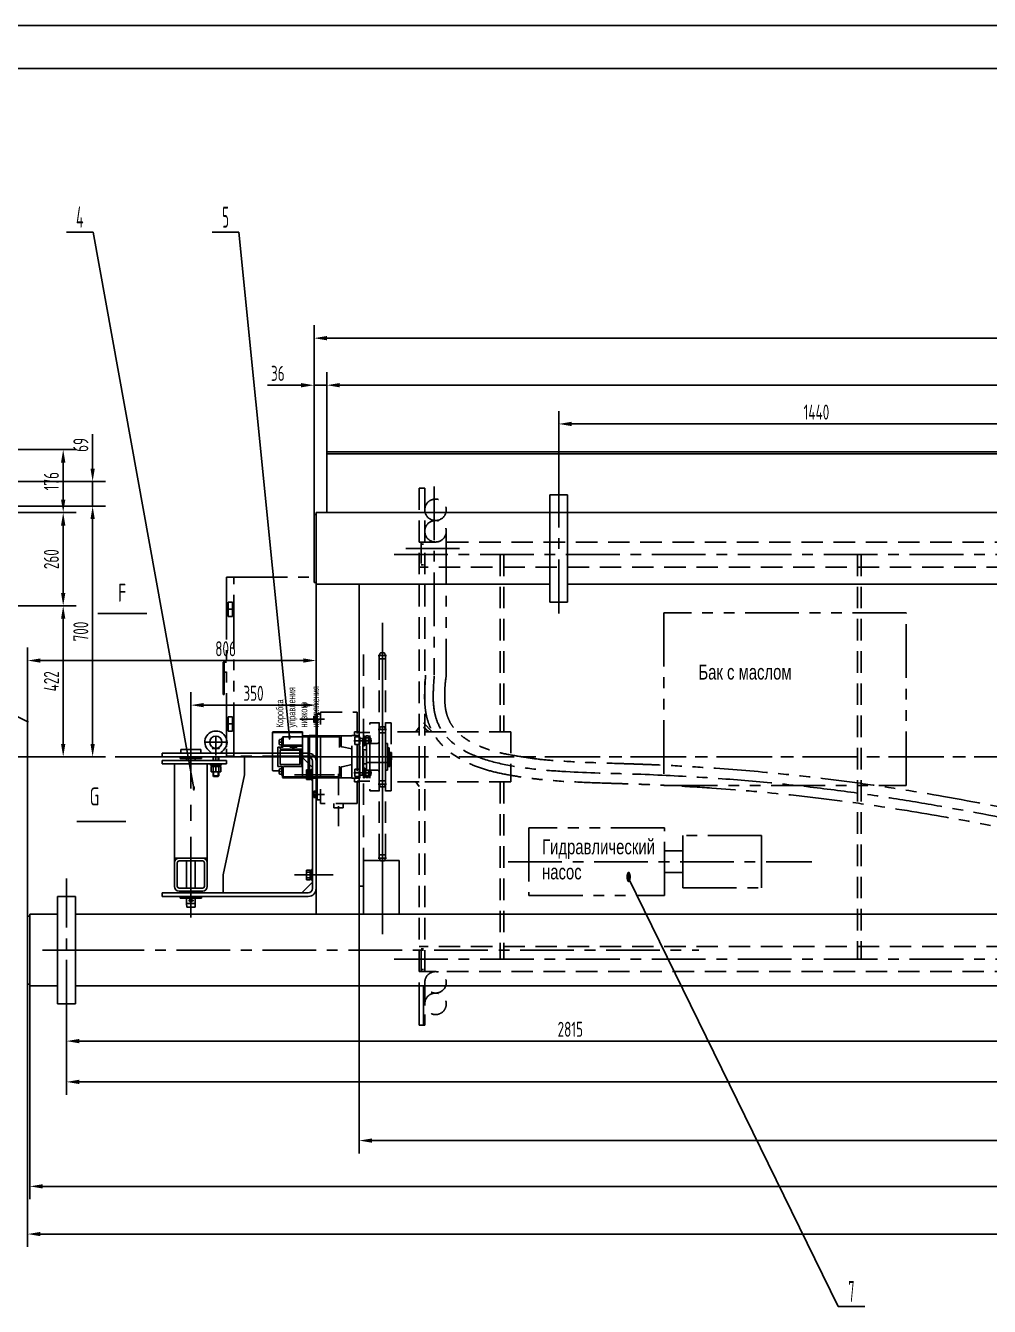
# Model space of a CAD drawing. Header units: millimetres. Extents: x 0 to 10092, y -2165 to 7128.
# Drawn here: x 3944 to 6636, y 3551 to 7128 of the extents above; entities that cross this region are included whole.
import ezdxf
from ezdxf.enums import TextEntityAlignment as Align

# ---------------------------------------------------------------- set-up
doc = ezdxf.new("R2010")
doc.units = ezdxf.units.MM
doc.header["$LTSCALE"] = 120
for name, pattern in [('F', [0.75, 0.5, -0.25]), ('G', [2, 1.25, -0.25, 0.25, -0.25]), ('K', [2.5, 1.25, -0.25, 0.25, -0.25, 0.25, -0.25])]:
    doc.linetypes.add(name, pattern=pattern)
for name, color, linetype in [('01', 7, 'Continuous'), ('02', 1, 'Continuous'), ('04', 2, 'F'), ('05', 4, 'G'), ('07', 6, 'K'), ('08', 1, 'Continuous'), ('11', 3, 'Continuous')]:
    doc.layers.add(name, color=color, linetype=linetype)
doc.styles.get("Standard").update_dxf_attribs({"font": 'isocp', "width": 0.707, "bigfont": 'intecad.shx'})

# ---------------------------------------------------------------- blocks, each defined once
blk = doc.blocks.new('*U1')
at = {"layer": '01'}
for p, q in [((-12.2, 4.1), (-12.2, 0)), ((0, 4.1), (-12.2, 4.1)), ((-12.2, 0), (0, 0)), ((0, 0), (-2.4, 4.1)), ((0, 4.1), (2.4, 0)), ((0, 4.1), (12.2, 4.1)), ((12.2, 0), (0, 0)), ((12.2, 4.1), (12.2, 0))]:
    blk.add_line(p, q, dxfattribs=at)
at = {"layer": '05'}
blk.add_line((0, 6.2), (0, -2.1), dxfattribs=at)
blk = doc.blocks.new('*U2')
at = {"layer": '01'}
for p, q in [((-14.8, 0), (-14.8, 13.4)), ((-14.8, 13.4), (0, 13.4)), ((-14.8, 8), (0, 8)), ((0, 13.4), (0, 0)), ((0, -13.4), (0, 0)), ((-14.8, 0), (-14.8, -13.4)), ((-14.8, -8), (0, -8)), ((-14.8, -13.4), (0, -13.4))]:
    blk.add_line(p, q, dxfattribs=at)
at = {"layer": '05'}
blk.add_line((-15.9, 0), (1.1, 0), dxfattribs=at)

msp = doc.modelspace()

# ---------------------------------------------------------------- linework, layer by layer
at = {"color": 7, "ltscale": 1.5}
for p, q in [((4461.6, 5095.7), (4475.8, 5095.7)), ((4467, 5108.7), (4465.8, 5107.7)), ((4475.8, 5109.7), (4467, 5108.7)), ((4467, 5108.7), (4475.8, 5108.7)), ((4467.8, 5085.7), (4467.8, 5075.7)), ((4475.8, 5109.7), (4484.6, 5108.7)), ((4484.6, 5108.7), (4475.8, 5108.7)), ((4490.1, 5095.7), (4475.8, 5095.7)), ((4483.8, 5085.7), (4483.8, 5075.7)), ((4484.6, 5108.7), (4485.8, 5107.7)), ((4467.8, 5043.8), (4467.8, 5032.5)), ((4467.8, 5032.5), (4475.8, 5032.5)), ((4467.8, 5032.5), (4469.4, 5030.7)), ((4469.4, 5030.7), (4475.8, 5030.7)), ((4483.8, 5032.5), (4475.8, 5032.5)), ((4482.2, 5030.7), (4475.8, 5030.7)), ((4483.8, 5032.5), (4482.2, 5030.7)), ((4483.8, 5043.8), (4483.8, 5032.5)), ((4405.8, 4705.7), (4325.8, 4705.7)), ((4405.8, 4695.7), (4325.8, 4695.7)), ((4405.8, 4710.7), (4375.8, 4710.7)), ((4405.8, 4690.7), (4375.8, 4690.7)), ((4435.8, 4710.7), (4405.8, 4710.7)), ((4405.8, 4690.7), (4435.8, 4690.7)), ((4418.3, 4675.7), (4393.3, 4675.7)), ((4417.5, 4665.7), (4394.2, 4665.7))]:
    msp.add_line(p, q, dxfattribs=at)
msp.add_circle((4475.8, 5126.7), 17, dxfattribs=at)
for centre, radius, start, end in [((4475.8, 5126.7), 31, 303.5254, 236.4746), ((4455.6, 5095.7), 6, 0, 59.0954), ((4496.1, 5095.7), 6, 120.9046, 180)]:
    msp.add_arc(centre, radius, start, end, dxfattribs=at)
at = {"layer": '01', "color": 7, "linetype": 'Continuous'}
for p, q in [((4785.8, 5937.6), (8960.8, 5937.6)), ((4785.8, 5931.6), (8960.8, 5931.6)), ((5458.3, 5817.6), (5408.3, 5817.6)), ((5073.3, 5767.6), (4755.8, 5767.6)), ((4785.8, 5767.6), (8960.8, 5767.6)), ((8338.3, 5767.6), (5123.3, 5767.6)), ((4755.8, 5572.9), (4749.8, 5572.9)), ((5408.3, 5567.6), (4755.8, 5567.6)), ((8288.3, 5567.6), (5458.3, 5567.6)), ((5458.3, 5517.6), (5408.3, 5517.6)), ((4746.3, 5190.6), (4779.3, 5190.6)), ((4749.3, 5199.5), (4755.7, 5199.5)), ((4749.3, 5199.5), (4749.3, 5181.8)), ((4755.7, 5195.6), (4749.3, 5195.6)), ((4755.7, 5181.8), (4755.7, 5199.5)), ((4755.7, 5198.3), (4758.3, 5198.3)), ((4758.3, 5085.6), (4758.3, 5205.6)), ((4755.7, 5185.6), (4749.3, 5185.6)), ((4749.3, 5181.8), (4755.7, 5181.8)), ((4755.7, 5182.9), (4758.3, 5182.9)), ((4755.8, 4955.6), (4755.8, 5085.6)), ((4758.3, 5085.6), (4758.3, 4965.6)), ((4755.7, 4989.5), (4755.7, 4971.8)), ((4755.7, 4988.3), (4758.3, 4988.3)), ((4755.7, 4972.9), (4758.3, 4972.9)), ((4987.8, 4795.7), (4887.8, 4795.7)), ((4083.3, 4695.7), (4033.3, 4695.7)), ((4033.3, 4645.7), (3955.8, 4645.7)), ((9663.3, 4645.7), (4083.3, 4645.7)), ((3955.8, 4450.9), (3949.8, 4450.9)), ((4033.3, 4445.7), (3955.8, 4445.7)), ((4033.3, 4445.7), (3955.8, 4445.7)), ((9663.3, 4445.7), (4083.3, 4445.7)), ((9663.3, 4445.7), (4083.3, 4445.7)), ((4083.3, 4395.7), (4033.3, 4395.7))]:
    msp.add_line(p, q, dxfattribs=at)
at = {"layer": '01', "color": 7}
for p, q in [((4785.8, 5767.6), (4785.8, 5937.6)), ((5408.3, 5817.6), (5408.3, 5517.6)), ((5458.3, 5817.6), (5458.3, 5517.6)), ((4755.8, 5762.9), (4749.8, 5762.9)), ((4749.8, 5762.9), (4749.8, 5572.9)), ((4755.8, 5567.6), (4755.8, 5767.6)), ((4755.8, 5567.6), (4755.8, 4645.7)), ((4875.8, 5567.6), (4875.8, 4645.7)), ((4736.3, 5145.6), (4733.3, 5142.6)), ((4733.3, 5142.6), (4733.3, 5028.6)), ((4758.3, 5145.6), (4736.3, 5145.6)), ((4736.3, 5025.6), (4736.3, 5145.6)), ((4733.3, 5028.6), (4736.3, 5025.6)), ((4758.3, 5025.6), (4736.3, 5025.6)), ((4749.3, 4971.8), (4749.3, 4989.5)), ((4749.3, 4989.5), (4755.7, 4989.5)), ((4755.7, 4985.6), (4749.3, 4985.6)), ((4755.7, 4975.6), (4749.3, 4975.6)), ((4749.3, 4971.8), (4755.7, 4971.8)), ((4887.8, 4795.7), (4887.8, 4645.7)), ((4987.8, 4795.7), (4987.8, 4645.7)), ((4033.3, 4695.7), (4033.3, 4395.7)), ((4083.3, 4695.7), (4083.3, 4395.7)), ((3955.8, 4640.9), (3949.8, 4640.9)), ((3949.8, 4640.9), (3949.8, 4450.9)), ((3955.8, 4445.7), (3955.8, 4645.7)), ((5043.3, 4335.6), (5043.3, 4445.7)), ((5055.3, 4335.6), (5055.3, 4445.7)), ((5043.3, 4335.6), (5055.3, 4335.6))]:
    msp.add_line(p, q, dxfattribs=at)
at = {"layer": '01', "color": 7, "linetype": 'Continuous', "ltscale": 1.5}
for p, q in [((4733.8, 5095.7), (4325.8, 5095.7)), ((4325.8, 5085.7), (4325.8, 5095.7)), ((4405.8, 5085.7), (4325.8, 5085.7)), ((4405.8, 5085.7), (4375.8, 5085.7)), ((4375.8, 5080.7), (4375.8, 5085.7)), ((4405.8, 5080.7), (4375.8, 5080.7)), ((4433.8, 5105.7), (4377.8, 5105.7)), ((4377.8, 5095.7), (4377.8, 5105.7)), ((4393.3, 5075.7), (4393.3, 5080.7)), ((4475.8, 5085.7), (4405.8, 5085.7)), ((4435.8, 5085.7), (4405.8, 5085.7)), ((4405.8, 5085.7), (4435.8, 5085.7)), ((4435.8, 5080.7), (4405.8, 5080.7)), ((4405.8, 5080.7), (4435.8, 5080.7)), ((4418.3, 5075.7), (4418.3, 5080.7)), ((4433.8, 5095.7), (4433.8, 5105.7)), ((4435.8, 5080.7), (4435.8, 5085.7)), ((4733.8, 5085.7), (4475.8, 5085.7)), ((4555.8, 5085.7), (4555.8, 5035.7)), ((4715.8, 5085.7), (4745.8, 5055.7)), ((4325.8, 5075.7), (4405.8, 5075.7)), ((4325.8, 5065.7), (4325.8, 5075.7)), ((4325.8, 5065.7), (4405.8, 5065.7)), ((4359.8, 4789.7), (4359.8, 5065.7)), ((4405.8, 5075.7), (4475.8, 5075.7)), ((4405.8, 5065.7), (4465.8, 5065.7)), ((4451.8, 4789.7), (4451.8, 5065.7)), ((4475.8, 5075.7), (4505.8, 5075.7)), ((4485.8, 5065.7), (4505.8, 5065.7)), ((4505.8, 5065.7), (4505.8, 5075.7)), ((4745.8, 4717.7), (4745.8, 5073.7)), ((4755.8, 4717.7), (4755.8, 5073.7)), ((4555.8, 5035.7), (4495.8, 4755.7)), ((4405.8, 4802.7), (4359.8, 4802.7)), ((4405.8, 4794.7), (4372.8, 4794.7)), ((4393.3, 4718.7), (4393.3, 4794.7)), ((4405.8, 4802.7), (4451.8, 4802.7)), ((4405.8, 4794.7), (4438.8, 4794.7)), ((4418.3, 4718.7), (4418.3, 4794.7)), ((4359.8, 4756.7), (4359.8, 4789.7)), ((4367.8, 4756.7), (4367.8, 4789.7)), ((4443.8, 4756.7), (4443.8, 4789.7)), ((4451.8, 4756.7), (4451.8, 4789.7)), ((4359.8, 4756.7), (4359.8, 4723.7)), ((4367.8, 4756.7), (4367.8, 4723.7)), ((4443.8, 4756.7), (4443.8, 4723.7)), ((4451.8, 4756.7), (4451.8, 4723.7)), ((4495.8, 4705.7), (4495.8, 4755.7)), ((4715.8, 4705.7), (4745.8, 4735.7)), ((4405.8, 4718.7), (4372.8, 4718.7)), ((4405.8, 4710.7), (4372.8, 4710.7)), ((4375.8, 4705.7), (4375.8, 4710.7)), ((4375.8, 4690.7), (4375.8, 4695.7)), ((4393.3, 4675.7), (4393.3, 4690.7)), ((4405.8, 4718.7), (4438.8, 4718.7)), ((4405.8, 4710.7), (4438.8, 4710.7)), ((4733.8, 4705.7), (4405.8, 4705.7)), ((4733.8, 4695.7), (4405.8, 4695.7)), ((4418.3, 4675.7), (4418.3, 4690.7)), ((4435.8, 4705.7), (4435.8, 4710.7)), ((4435.8, 4690.7), (4435.8, 4695.7))]:
    msp.add_line(p, q, dxfattribs=at)
at = {"layer": '01', "color": 7, "ltscale": 1.5}
for p, q in [((4460.8, 5065.7), (4460.8, 5062.7)), ((4475.8, 5065.7), (4460.8, 5065.7)), ((4460.8, 5062.7), (4475.8, 5062.7)), ((4463.6, 5062.7), (4463.6, 5058.6)), ((4475.8, 5062.7), (4463.6, 5062.7)), ((4463.6, 5058.6), (4475.8, 5058.6)), ((4475.8, 5065.7), (4490.8, 5065.7)), ((4475.8, 5062.7), (4488, 5062.7)), ((4490.8, 5062.7), (4475.8, 5062.7)), ((4488, 5058.6), (4475.8, 5058.6)), ((4488, 5062.7), (4488, 5058.6)), ((4490.8, 5065.7), (4490.8, 5062.7)), ((4728.7, 5035.7), (4728.7, 5049)), ((4728.7, 5049), (4738.7, 5049)), ((4738.7, 5049), (4738.7, 5035.7)), ((4742.8, 5050.7), (4745.8, 5050.7)), ((4742.8, 5035.7), (4742.8, 5050.7)), ((4745.8, 5050.7), (4745.8, 5035.7)), ((4738.7, 5043.7), (4728.7, 5043.7)), ((4728.7, 5035.7), (4728.7, 5022.3)), ((4738.7, 5027.7), (4728.7, 5027.7)), ((4728.7, 5022.3), (4738.7, 5022.3)), ((4738.7, 5022.3), (4738.7, 5035.7)), ((4742.8, 5035.7), (4742.8, 5020.7)), ((4742.8, 5020.7), (4745.8, 5020.7)), ((4745.8, 5020.7), (4745.8, 5035.7)), ((4728.7, 4755.7), (4728.7, 4769)), ((4728.7, 4769), (4738.7, 4769)), ((4738.7, 4763.7), (4728.7, 4763.7)), ((4738.7, 4769), (4738.7, 4755.7)), ((4742.8, 4770.7), (4745.8, 4770.7)), ((4742.8, 4755.7), (4742.8, 4770.7)), ((4745.8, 4770.7), (4745.8, 4755.7)), ((4728.7, 4755.7), (4728.7, 4742.3)), ((4738.7, 4747.7), (4728.7, 4747.7)), ((4728.7, 4742.3), (4738.7, 4742.3)), ((4738.7, 4742.3), (4738.7, 4755.7)), ((4742.8, 4755.7), (4742.8, 4740.7)), ((4742.8, 4740.7), (4745.8, 4740.7)), ((4745.8, 4740.7), (4745.8, 4755.7)), ((4325.8, 4695.7), (4325.8, 4705.7)), ((4393.3, 4675.7), (4394.2, 4665.7)), ((4418.3, 4675.7), (4417.5, 4665.7))]:
    msp.add_line(p, q, dxfattribs=at)
at = {"layer": '01', "color": 7}
msp.add_lwpolyline([(9972, 7008), (300, 7008)], dxfattribs=at)
at = {"layer": '01', "color": 7, "ltscale": 1.5}
msp.add_circle((4405.8, 4684.7), 4, dxfattribs=at)
at = {"layer": '01', "color": 7, "linetype": 'Continuous', "ltscale": 1.5}
for centre, radius, start, end in [((4733.8, 5073.7), 22, 0, 90), ((4733.8, 5073.7), 12, 0, 90), ((4372.8, 4789.7), 13, 90, 180), ((4372.8, 4789.7), 5, 90, 180), ((4438.8, 4789.7), 13, 0, 90), ((4438.8, 4789.7), 5, 0, 90), ((4372.8, 4723.7), 13, 180, 270), ((4372.8, 4723.7), 5, 180, 270), ((4438.8, 4723.7), 5, 270, 0), ((4438.8, 4723.7), 13, 270, 0), ((4733.8, 4717.7), 12, 270, 0), ((4733.8, 4717.7), 22, 270, 0)]:
    msp.add_arc(centre, radius, start, end, dxfattribs=at)
at = {"layer": '02', "color": 7}
for p, q in [((4132.8, 6551.3), (4058.4, 6551.3)), ((4414, 4996.7), (4132.8, 6551.3)), ((4540.2, 6551.3), (4465.8, 6551.3)), ((4681.5, 5138.7), (4540.2, 6551.3)), ((4282.7, 5485.5), (4145.9, 5485.5)), ((4189.1, 5485.5), (4145.9, 5485.5)), ((4087.4, 4905.2), (4224.2, 4905.2)), ((4181, 4905.2), (4224.2, 4905.2)), ((5628.7, 4747.1), (6213.8, 3550.5)), ((6213.8, 3550.5), (6288.2, 3550.5))]:
    msp.add_line(p, q, dxfattribs=at)
at = {"layer": '02', "color": 7, "ltscale": 1.5}
for p, q in [((4469.4, 5075.7), (4469.4, 5085.7)), ((4482.2, 5075.7), (4482.2, 5085.7)), ((4469.4, 5030.7), (4469.4, 5043.8)), ((4482.2, 5030.7), (4482.2, 5043.8))]:
    msp.add_line(p, q, dxfattribs=at)
at = {"layer": '02', "color": 7}
msp.add_lwpolyline([(10092, 7128), (0, 7128)], dxfattribs=at)
at = {"layer": '04', "color": 7, "linetype": 'F'}
for p, q in [((5043.3, 5835.6), (5059.3, 5835.6)), ((5043.3, 5835.6), (5043.3, 5085.6)), ((5059.3, 5835.6), (5059.3, 5085.6)), ((8691.3, 5685.6), (5055.3, 5685.6)), ((5270.3, 5650.6), (5270.3, 5155.6)), ((5280.3, 5650.6), (5280.3, 5155.6)), ((6268.3, 5650.6), (6268.3, 4520.6)), ((6278.3, 5650.6), (6278.3, 4520.6)), ((6868.3, 5615.6), (5055.3, 5615.6)), ((4887.8, 5371.4), (4887.8, 4795.7)), ((4929.3, 5368.8), (4952.2, 5368.8)), ((4935.2, 5376.2), (4946.5, 5376.2)), ((4931.7, 5360.4), (4931.7, 5085.6)), ((4931.7, 5359.6), (4949.7, 5359.6)), ((4949.7, 5360.4), (4949.7, 5085.6)), ((4768.3, 5205.6), (4758.3, 5205.6)), ((4768.3, 5210.6), (4870.8, 5210.6)), ((4768.3, 5085.6), (4768.3, 5210.6)), ((4870.8, 5210.6), (4870.8, 5085.6)), ((4870.8, 5153.6), (4905.8, 5153.6)), ((4905.8, 5085.6), (4905.8, 5180.6)), ((4930.7, 5180.6), (4905.8, 5180.6)), ((4965.8, 5180.6), (4950.7, 5180.6)), ((4951.8, 5180.6), (4965.8, 5180.6)), ((4965.8, 5180.6), (4965.8, 5085.6)), ((5043.3, 5155.6), (4965.8, 5155.6)), ((5043.3, 5168.5), (5034.4, 5155.6)), ((5080.3, 5155.6), (5055.3, 5180.6)), ((5055.3, 5168.5), (5070.4, 5155.6)), ((5299.3, 5155.6), (5055.3, 5155.6)), ((5270.3, 5155.6), (5270.3, 5180.6)), ((5299.3, 5155.6), (5299.3, 5015.6)), ((4768.3, 5085.6), (4768.3, 4955.6)), ((4870.8, 4955.6), (4870.8, 5085.6)), ((4905.8, 5085.6), (4905.8, 4990.6)), ((4931.7, 4810.9), (4931.7, 5085.6)), ((4949.7, 4810.9), (4949.7, 5085.6)), ((4965.8, 5085.6), (4965.8, 5015.6)), ((4965.8, 4990.6), (4965.8, 5085.6)), ((5043.3, 5085.6), (5043.3, 4335.6)), ((5059.3, 5085.6), (5059.3, 4335.6)), ((4818.3, 5038.2), (4818.3, 4892.3)), ((4905.8, 5017.6), (4870.8, 5017.6)), ((5043.3, 5015.6), (4965.8, 5015.6)), ((5043.3, 5002.8), (5034.4, 5015.6)), ((5299.3, 5015.6), (5055.3, 5015.6)), ((5270.3, 5015.6), (5270.3, 4990.6)), ((5270.3, 5015.6), (5270.3, 4520.6)), ((5280.3, 5015.6), (5280.3, 4520.6)), ((4930.7, 4990.6), (4905.8, 4990.6)), ((4927.8, 4990.6), (4930.7, 4990.6)), ((4965.8, 4990.6), (4950.7, 4990.6)), ((4951.8, 4990.6), (4965.8, 4990.6)), ((4768.3, 4965.6), (4758.3, 4965.6)), ((4870.8, 4955.6), (4768.3, 4955.6)), ((4805.3, 4955.6), (4805.3, 4943.3)), ((4805.3, 4943.3), (4818.3, 4943.3)), ((4831.4, 4943.3), (4818.3, 4943.3)), ((4831.4, 4955.6), (4831.4, 4943.3)), ((4929.3, 4802.5), (4952.2, 4802.5)), ((4931.7, 4811.7), (4949.7, 4811.7)), ((4935.2, 4795.1), (4946.5, 4795.1)), ((4875.8, 4724.1), (4887.8, 4724.1)), ((5055.3, 4555.6), (5043.3, 4555.6)), ((5049.3, 4485.6), (5049.3, 4555.6)), ((5055.3, 4549.6), (5049.3, 4549.6)), ((6868.3, 4555.6), (5055.3, 4555.6)), ((5055.3, 4485.6), (5043.3, 4485.6)), ((5055.3, 4491.6), (5049.3, 4491.6)), ((8691.3, 4485.6), (5055.3, 4485.6)), ((5043.3, 4335.6), (5055.3, 4335.6)), ((5043.3, 4335.6), (5059.3, 4335.6))]:
    msp.add_line(p, q, dxfattribs=at)
at = {"layer": '04', "color": 7}
for p, q in [((5055.3, 5685.6), (5043.3, 5685.6)), ((5049.3, 5685.6), (5049.3, 5615.6)), ((5055.3, 5679.6), (5049.3, 5679.6)), ((5055.3, 5621.6), (5049.3, 5621.6)), ((5055.3, 5615.6), (5043.3, 5615.6))]:
    msp.add_line(p, q, dxfattribs=at)
at = {"layer": '04', "color": 7, "linetype": 'F', "ltscale": 1.5}
for p, q in [((4863.1, 5155.2), (4878.1, 5155.2)), ((4863.1, 5145.2), (4863.1, 5155.2)), ((4878.1, 5155.2), (4863.1, 5155.2)), ((4929.3, 5162), (4952.2, 5162)), ((4931.7, 5085.6), (4931.7, 5153.6)), ((4931.7, 5152.8), (4949.7, 5152.8)), ((4935.2, 5169.5), (4946.5, 5169.5)), ((4949.7, 5153.6), (4949.7, 5085.6)), ((4821.1, 5138.6), (4821.1, 5112)), ((4825.7, 5144.5), (4825.7, 5116.2)), ((4855.8, 5026.1), (4855.8, 5145.2)), ((4855.8, 5145.2), (4878.1, 5145.2)), ((4860.9, 5130.5), (4911, 5130.5)), ((4863.1, 5145.2), (4878.1, 5145.2)), ((4864.1, 5141), (4878.1, 5141)), ((4864.1, 5130.5), (4864.1, 5141)), ((4864.1, 5130.5), (4864.1, 5120)), ((4864.1, 5120), (4878.1, 5120)), ((4878.1, 5026.1), (4878.1, 5145.2)), ((4878.1, 5141), (4878.1, 5130.5)), ((4888.1, 5136.4), (4878.1, 5136.4)), ((4878.1, 5120), (4878.1, 5130.5)), ((4892.6, 5130.5), (4886.3, 5130.5)), ((4886.4, 5037.8), (4886.4, 5133.4)), ((4888.1, 5144.5), (4888.1, 5130.5)), ((4890.6, 5144.5), (4888.1, 5144.5)), ((4888.1, 5116.5), (4888.1, 5130.5)), ((4890.6, 5116.5), (4888.1, 5116.5)), ((4896.3, 5130.5), (4888.5, 5130.5)), ((4890.6, 5130.5), (4890.6, 5144.5)), ((4890.6, 5141.2), (4890.6, 5130.5)), ((4894.2, 5141.2), (4890.6, 5141.2)), ((4890.6, 5130.5), (4890.6, 5116.5)), ((4890.6, 5119.8), (4890.6, 5130.5)), ((4894.2, 5119.8), (4890.6, 5119.8)), ((4903.2, 5130.5), (4893.1, 5130.5)), ((4894.2, 5143.9), (4894.2, 5130.5)), ((4902.2, 5143.9), (4894.2, 5143.9)), ((4894.2, 5130.5), (4894.2, 5141.2)), ((4902.2, 5138.5), (4894.2, 5138.5)), ((4894.2, 5130.5), (4894.2, 5119.8)), ((4894.2, 5117.2), (4894.2, 5130.5)), ((4896.7, 5122.5), (4894.2, 5122.5)), ((4896.7, 5117.2), (4894.2, 5117.2)), ((4896.7, 5123.2), (4926.7, 5123.2)), ((4896.7, 5048.1), (4896.7, 5123.2)), ((4902.2, 5130.5), (4902.2, 5143.9)), ((4902.2, 5137.5), (4908.1, 5137.5)), ((4902.2, 5136.1), (4908.1, 5136.1)), ((4902.2, 5130.5), (4902.2, 5123.2)), ((4902.2, 5124.9), (4908.1, 5124.9)), ((4902.2, 5123.5), (4908.1, 5123.5)), ((4908.1, 5137.5), (4908.1, 5130.5)), ((4908.1, 5123.5), (4908.1, 5130.5)), ((4951.7, 5123.2), (4954.7, 5123.2)), ((4954.7, 5048.1), (4954.7, 5123.2)), ((4828.1, 5113.2), (4855.8, 5107.5)), ((4896.7, 5105.1), (4886.4, 5105.1)), ((4964.2, 5085.6), (4931.1, 5085.6)), ((4931.7, 5085.6), (4931.7, 5017.7)), ((4949.7, 5017.7), (4949.7, 5085.6)), ((4959.7, 5110.6), (4954.7, 5110.6)), ((4959.7, 5060.6), (4959.7, 5110.6)), ((4966.1, 5097.5), (4959.7, 5097.5)), ((4959.7, 5094.5), (4959.7, 5085.6)), ((4961.7, 5094.5), (4959.7, 5094.5)), ((4961.7, 5090.6), (4959.7, 5090.6)), ((4959.7, 5076.8), (4959.7, 5085.6)), ((4961.7, 5080.6), (4959.7, 5080.6)), ((4961.7, 5058.6), (4961.7, 5094.5)), ((4966.1, 5094.5), (4961.7, 5094.5)), ((4961.7, 5090.6), (4966.1, 5090.6)), ((4961.7, 5080.6), (4966.1, 5080.6)), ((4966.1, 5085.6), (4966.1, 5097.5)), ((4966.1, 5085.6), (4966.1, 5076.8)), ((4821.1, 5032.7), (4821.1, 5059.3)), ((4825.7, 5026.7), (4825.7, 5055.1)), ((4828.1, 5058), (4855.8, 5063.8)), ((4864.1, 5051.2), (4878.1, 5051.2)), ((4864.1, 5040.7), (4864.1, 5051.2)), ((4878.1, 5051.2), (4878.1, 5040.7)), ((4896.7, 5066.2), (4886.4, 5066.2)), ((4890.6, 5054.7), (4888.1, 5054.7)), ((4890.6, 5040.7), (4890.6, 5054.7)), ((4890.6, 5051.4), (4890.6, 5040.7)), ((4894.2, 5051.4), (4890.6, 5051.4)), ((4894.2, 5054.1), (4894.2, 5040.7)), ((4896.7, 5054.1), (4894.2, 5054.1)), ((4894.2, 5040.7), (4894.2, 5051.4)), ((4896.7, 5048.7), (4894.2, 5048.7)), ((4896.7, 5069.8), (4954.7, 5069.8)), ((4896.7, 5048.1), (4926.7, 5048.1)), ((4902.2, 5040.7), (4902.2, 5048.1)), ((4902.2, 5047.7), (4908.1, 5047.7)), ((4902.2, 5046.3), (4908.1, 5046.3)), ((4908.1, 5047.7), (4908.1, 5040.7)), ((4951.7, 5048.1), (4954.7, 5048.1)), ((4959.7, 5060.6), (4954.7, 5060.6)), ((4961.7, 5058.6), (4954.7, 5058.6)), ((4961.7, 5076.8), (4959.7, 5076.8)), ((4966.1, 5076.8), (4961.7, 5076.8)), ((4855.8, 5026.1), (4878.1, 5026.1)), ((4860.9, 5040.7), (4911, 5040.7)), ((4863.1, 5026.1), (4863.1, 5016.1)), ((4863.1, 5026.1), (4878.1, 5026.1)), ((4863.1, 5016.1), (4878.1, 5016.1)), ((4878.1, 5016.1), (4863.1, 5016.1)), ((4864.1, 5040.7), (4864.1, 5030.2)), ((4864.1, 5030.2), (4878.1, 5030.2)), ((4878.1, 5030.2), (4878.1, 5040.7)), ((4883.4, 5034.8), (4878.1, 5034.8)), ((4888.1, 5034.8), (4878.1, 5034.8)), ((4892.6, 5040.7), (4886.3, 5040.7)), ((4888.1, 5026.7), (4888.1, 5040.7)), ((4890.6, 5026.7), (4888.1, 5026.7)), ((4896.3, 5040.7), (4888.5, 5040.7)), ((4890.6, 5040.7), (4890.6, 5026.7)), ((4890.6, 5030), (4890.6, 5040.7)), ((4894.2, 5030), (4890.6, 5030)), ((4903.2, 5040.7), (4893.1, 5040.7)), ((4894.2, 5040.7), (4894.2, 5030)), ((4894.2, 5027.4), (4894.2, 5040.7)), ((4902.2, 5032.7), (4894.2, 5032.7)), ((4902.2, 5027.4), (4894.2, 5027.4)), ((4902.2, 5040.7), (4902.2, 5027.4)), ((4902.2, 5035.1), (4908.1, 5035.1)), ((4902.2, 5033.7), (4908.1, 5033.7)), ((4908.1, 5033.7), (4908.1, 5040.7)), ((4929.3, 5009.3), (4952.2, 5009.3)), ((4931.7, 5018.5), (4949.7, 5018.5)), ((4935.2, 5001.8), (4946.5, 5001.8))]:
    msp.add_line(p, q, dxfattribs=at)
at = {"layer": '04', "color": 7, "linetype": 'F'}
for centre in [(5089.3, 4455.6), (5089.3, 4395.6)]:
    msp.add_circle(centre, 30, dxfattribs=at)
for centre, radius, start, end in [((4969.8, 5360.4), 38.1, 155.3844, 180.0079), ((4911.6, 5361), 38.1, 359.1018, 23.6401), ((4930.7, 5181.6), 1, 270, 0), ((4950.7, 5181.6), 1, 180, 270), ((4930.7, 4989.6), 1.02, 0, 90), ((4950.7, 4989.6), 1.02, 90, 180), ((4969.8, 4810.9), 38.1, 179.9921, 204.6156), ((4911.6, 4810.3), 38.1, 336.3599, 0.8982)]:
    msp.add_arc(centre, radius, start, end, dxfattribs=at)
at = {"layer": '04', "color": 7, "linetype": 'F', "ltscale": 1.5}
for centre, radius, start, end in [((4969.8, 5153.6), 38.1, 155.3844, 180.0079), ((4911.6, 5154.2), 38.1, 359.1018, 23.6401), ((4828.7, 5116.2), 3, 180, 258.2939), ((4883.4, 5133.4), 3, 0, 90), ((4926.7, 5128.2), 5, 270, 0), ((4951.7, 5125.2), 2, 180, 270), ((4828.7, 5055.1), 3, 101.7061, 180), ((4926.7, 5043.1), 5, 0, 90), ((4951.7, 5046.1), 2, 90, 180), ((4883.4, 5037.8), 3, 270, 0), ((4969.8, 5017.7), 38.1, 179.9921, 204.6156), ((4911.6, 5017.1), 38.1, 336.3599, 0.8982)]:
    msp.add_arc(centre, radius, start, end, dxfattribs=at)
at = {"layer": '05', "color": 7, "linetype": 'G'}
for p, q in [((5085.5, 5840.7), (5085.5, 5314.7)), ((3952, 5182.7), (2963.1, 5676.2)), ((5006.2, 5667.6), (5169.8, 5667.6)), ((4940.8, 5460.2), (4940.8, 4565)), ((4940.8, 4724.3), (4940.8, 5398.5)), ((4768.3, 5190.6), (4710.1, 5190.6)), ((3991.2, 4545.7), (4134.8, 4545.7)), ((4125.8, 4545.7), (5824.6, 4545.7))]:
    msp.add_line(p, q, dxfattribs=at)
at = {"layer": '05', "color": 7}
for p, q in [((5433.3, 5486.3), (5433.3, 5865.1)), ((4973.7, 5650.6), (8822.5, 5650.6)), ((4194.2, 5085.6), (9120.2, 5085.6)), ((9149.4, 5085.6), (4655.1, 5085.6)), ((4746.3, 4980.6), (4779.3, 4980.6)), ((5292.5, 4792.7), (6140.6, 4792.7)), ((4058.3, 4368.5), (4058.3, 4745.3)), ((4973.7, 4520.6), (8822.5, 4520.6))]:
    msp.add_line(p, q, dxfattribs=at)
at = {"layer": '05', "color": 7, "linetype": 'G', "ltscale": 1.5}
for p, q in [((4940.8, 5180.2), (4940.8, 4987.5)), ((4405.8, 4636.8), (4405.8, 5120.6)), ((4957.1, 5085.6), (4625.7, 5085.6)), ((4806.7, 5035.7), (4695.2, 5035.7)), ((4803.5, 4755.7), (4694.9, 4755.7))]:
    msp.add_line(p, q, dxfattribs=at)
at = {"layer": '05', "color": 7, "ltscale": 1.5}
for p, q in [((4444, 5126.7), (4508, 5126.7)), ((4475.8, 5143), (4475.8, 5088.9)), ((4475.8, 5085.7), (4475.8, 5075.7)), ((4475.8, 5067.7), (4475.8, 5060.8)), ((4475.8, 5064.7), (4475.8, 5056.5)), ((4725.7, 5035.7), (4787.3, 5035.7)), ((4740.8, 5035.7), (4747.7, 5035.7)), ((4725.7, 4755.7), (4787.3, 4755.7)), ((4740.8, 4755.7), (4747.7, 4755.7)), ((4399, 4684.7), (4414.3, 4684.7))]:
    msp.add_line(p, q, dxfattribs=at)
at = {"layer": '05', "color": 7, "linetype": 'G'}
for centre in [(5089.3, 5775.6), (5089.3, 5715.6)]:
    msp.add_circle(centre, 30, dxfattribs=at)
msp.add_open_spline([(5085.5, 5311.5), (5083.2, 5278), (5067, 5040.9), (5985, 5054), (6499.8, 4950.6), (6848.3, 4880.6)], degree=3, knots=[0, 0, 0, 0, 95.644171, 677.323583, 1896.623786, 1896.623786, 1896.623786, 1896.623786], dxfattribs=at)
at = {"layer": '07', "color": 7, "linetype": 'K'}
for p, q in [((5119.3, 5715.6), (5119.3, 5311.5)), ((4505.8, 5563.2), (4505.8, 5587.6)), ((4525.8, 5587.6), (4505.8, 5587.6)), ((4525.8, 5587.6), (4755.8, 5587.6)), ((4525.8, 5087.6), (4525.8, 5587.6)), ((4755.8, 5587.6), (4755.8, 5087.6)), ((4505.8, 5563.2), (4505.8, 5107.6)), ((4509.8, 5517.6), (4509.8, 5477.6)), ((4509.8, 5517.6), (4521.8, 5517.6)), ((4521.8, 5517.6), (4521.8, 5477.6)), ((4521.8, 5497.6), (4509.8, 5497.6)), ((4521.8, 5477.6), (4509.8, 5477.6)), ((6404.3, 5487.8), (5727.3, 5487.8)), ((5727.3, 5487.8), (5727.3, 5005.9)), ((6404.3, 5005.9), (6404.3, 5487.8)), ((4495.7, 5350.2), (4495.7, 5259.3)), ((4498.8, 5350.2), (4495.7, 5350.2)), ((4498.8, 5350.2), (4498.8, 5322.4)), ((4505.8, 5350.2), (4498.8, 5350.2)), ((4498.8, 5322.4), (4498.8, 5259.3)), ((4498.8, 5322.4), (4505.8, 5322.4)), ((4498.8, 5259.3), (4495.7, 5259.3)), ((4510.1, 5197.6), (4510.1, 5157.6)), ((4522.2, 5197.6), (4510.1, 5197.6)), ((4522.2, 5157.6), (4522.2, 5197.6)), ((4522.2, 5177.6), (4510.1, 5177.6)), ((4510.1, 5157.6), (4522.2, 5157.6)), ((4505.8, 5107.6), (4505.8, 5087.6)), ((4525.8, 5087.6), (4505.8, 5087.6)), ((4755.8, 5087.6), (4525.8, 5087.6)), ((5727.3, 5005.9), (6404.3, 5005.9)), ((5729.3, 4887.4), (5350.3, 4887.4)), ((5350.3, 4887.4), (5350.3, 4698.1)), ((5729.3, 4698.1), (5729.3, 4887.4)), ((6000.1, 4866.2), (5780.3, 4866.2)), ((5780.3, 4866.2), (5780.3, 4719.3)), ((6000.1, 4719.3), (6000.1, 4866.2)), ((5729.3, 4823.3), (5780.3, 4823.3)), ((5729.3, 4762.2), (5780.3, 4762.2)), ((5350.3, 4698.1), (5729.3, 4698.1)), ((5780.3, 4719.3), (6000.1, 4719.3))]:
    msp.add_line(p, q, dxfattribs=at)
at = {"layer": '07', "color": 7, "linetype": 'K', "ltscale": 1.5}
for p, q in [((4634.2, 5048), (4634.2, 5153.7)), ((4716.2, 5153.7), (4634.8, 5153.7)), ((4663.8, 5155.7), (4636.2, 5155.7)), ((4715.8, 5155.7), (4663.8, 5155.7)), ((4717.8, 5153.7), (4717.8, 5026.7)), ((4634.2, 5048), (4634.2, 5123.3)), ((4652.5, 5122.9), (4652.5, 5130.3)), ((4659.8, 5134), (4653.8, 5134)), ((4653.8, 5126.6), (4659.8, 5126.6)), ((4659.8, 5119.2), (4653.8, 5119.2)), ((4659.8, 5137.6), (4659.8, 5115.6)), ((4659.8, 5137.6), (4661.8, 5137.6)), ((4659.8, 5119.2), (4659.8, 5134)), ((4661.8, 5112.3), (4661.8, 5139.6)), ((4661.8, 5137.6), (4661.8, 5115.6)), ((4663.8, 5115.2), (4663.8, 5141.6)), ((4663.8, 5141.6), (4818.1, 5141.6)), ((4663.8, 5118.4), (4717.8, 5118.4)), ((4692.3, 5108.5), (4692.3, 5117.5)), ((4855.8, 5144.5), (4717.8, 5144.5)), ((4736.8, 5144.5), (4736.8, 5026.7)), ((4649.1, 5112.2), (4649.1, 5058.1)), ((4660.8, 5112.2), (4649.1, 5112.2)), ((4655, 5112.2), (4655, 5106.9)), ((4655, 5106.9), (4714.5, 5106.9)), ((4655, 5104.4), (4655, 5064.6)), ((4710.2, 5104.4), (4655, 5104.4)), ((4659.8, 5115.6), (4661.8, 5115.6)), ((4663.8, 5115.7), (4717.8, 5115.7)), ((4682.2, 5113), (4702.4, 5113)), ((4690.2, 5113), (4690, 5111.5)), ((4694.5, 5113), (4694.6, 5111.4)), ((4710.2, 5064.6), (4710.2, 5104.4)), ((4714.5, 5106.9), (4714.5, 5058.1)), ((4636.2, 5046), (4652.5, 5046)), ((4649.1, 5058.1), (4660.8, 5058.1)), ((4652.5, 5048.4), (4652.5, 5041)), ((4659.8, 5052.1), (4653.8, 5052.1)), ((4653.8, 5044.7), (4659.8, 5044.7)), ((4655, 5064.6), (4710.2, 5064.6)), ((4659.8, 5033.7), (4659.8, 5055.7)), ((4659.8, 5055.7), (4661.8, 5055.7)), ((4659.8, 5052.1), (4659.8, 5037.3)), ((4661.8, 5028), (4661.8, 5058)), ((4661.8, 5033.7), (4661.8, 5055.7)), ((4663.8, 5029.7), (4663.8, 5055.1)), ((4714.5, 5058.1), (4665, 5058.1)), ((4659.8, 5037.3), (4653.8, 5037.3)), ((4659.8, 5033.7), (4661.8, 5033.7)), ((4663.8, 5026.7), (4661.8, 5028)), ((4663.8, 5029.7), (4818.1, 5029.7)), ((4855.8, 5026.7), (4663.8, 5026.7))]:
    msp.add_line(p, q, dxfattribs=at)
for centre, radius, start, end in [((4636.2, 5153.7), 2, 90, 180), ((4715.8, 5153.7), 2, 0, 90), ((4658.5, 5130.3), 5.99, 141.9429, 218.0571), ((4658.5, 5122.9), 5.99, 141.9429, 218.0571), ((4663.8, 5139.6), 2, 90, 180), ((4818.1, 5138.6), 3, 0, 90), ((4660.8, 5115.2), 3, 270, 0), ((4636.2, 5048), 2, 180, 270), ((4658.5, 5048.4), 5.99, 141.9429, 218.0571), ((4658.5, 5041), 5.99, 141.9429, 218.0571), ((4660.8, 5055.1), 3, 0, 90), ((4663.8, 5031.7), 2, 180, 270), ((4818.1, 5032.7), 3, 270, 0)]:
    msp.add_arc(centre, radius, start, end, dxfattribs=at)
at = {"layer": '07', "color": 7, "linetype": 'K', "ltscale": 1.5, "extrusion": (0, 0, -1)}
for major_axis, ratio in [((4.06, 0), 0.466032), ((2.15, 0), 0.555542), ((0.917, 0), 0.701917)]:
    msp.add_ellipse((4692.3, 5113), major_axis=major_axis, ratio=ratio, dxfattribs=at)
at = {"layer": '07', "color": 7, "linetype": 'K'}
for points, knots in [([(5061.6, 5313.4), (5061, 5304.4), (5060.3, 5295.1), (5059.3, 5276.6), (5059, 5267.3), (5058.8, 5248.7), (5059, 5239.4), (5060, 5226.6), (5060.3, 5222.9), (5061.1, 5216.8), (5061.4, 5214.3), (5062.3, 5208.7), (5062.9, 5205.5), (5064.2, 5199.2), (5064.9, 5196.1), (5067.4, 5187), (5069.3, 5181), (5074.9, 5166.6), (5078.9, 5158.3), (5088.1, 5142.6), (5093.3, 5135.1), (5104.7, 5121.2), (5111, 5114.7), (5124.3, 5102.6), (5131.4, 5097), (5146.4, 5086.6), (5154.3, 5081.8), (5170.7, 5072.9), (5179.2, 5068.7), (5201.8, 5059), (5216.2, 5053.9), (5246.3, 5044.8), (5261.9, 5040.9), (5298.2, 5034.1), (5314.9, 5031.2), (5349, 5026.2), (5366.5, 5024.1), (5408.7, 5019.5), (5437.9, 5017.4), (5500.9, 5014.3), (5530.8, 5013.2), (5576.5, 5011.6), (5592.6, 5011.2), (5617.9, 5010.4), (5627.3, 5010.1), (5646.4, 5009.4), (5656.2, 5009.1), (5675.5, 5008.3), (5685.1, 5007.9), (5713.8, 5006.7), (5732.7, 5005.8), (5788.7, 5002.9), (5825.2, 5000.8), (5932.1, 4993.4), (6000.1, 4987.5), (6234.6, 4963.1), (6385.8, 4939.9), (6616.2, 4898.8), (6700.1, 4882.4), (6804.6, 4861.6), (6825.7, 4857.4), (6852.3, 4855.6)], [0, 0, 0, 0, 25.952687, 25.952687, 51.905373, 51.905373, 77.85806, 77.85806, 88.231913, 88.231913, 95.214509, 95.214509, 104.395083, 104.395083, 113.575657, 113.575657, 131.936804, 131.936804, 159.661606, 159.661606, 187.386408, 187.386408, 215.11121, 215.11121, 242.836012, 242.836012, 270.560813, 270.560813, 298.285615, 298.285615, 341.470928, 341.470928, 384.656242, 384.656242, 427.841555, 427.841555, 471.026868, 471.026868, 540.173267, 540.173267, 609.319667, 609.319667, 646.808746, 646.808746, 669.065095, 669.065095, 692.447173, 692.447173, 715.829251, 715.829251, 762.593406, 762.593406, 856.121717, 856.121717, 1043.178338, 1043.178338, 1527.485021, 1527.485021, 1818.912455, 1818.912455, 1892.817761, 1892.817761, 1892.817761, 1892.817761]), ([(5119.3, 5311.5), (5116.8, 5300.2), (5115.7, 5282), (5115.2, 5273), (5114.9, 5264.3), (5114.8, 5247.6), (5115.1, 5239.7), (5116, 5229.2), (5116.3, 5226.2), (5117, 5221.4), (5117.3, 5219.6), (5117.9, 5215.9), (5118.3, 5214.1), (5119.5, 5208.8), (5120.4, 5205.4), (5123.4, 5196), (5125.7, 5190.2), (5131.2, 5179.3), (5134.4, 5174.2), (5141.6, 5164.3), (5145.6, 5159.7), (5154.5, 5150.7), (5159.3, 5146.4), (5170, 5138.2), (5175.8, 5134.3), (5188.2, 5126.9), (5194.9, 5123.4), (5209, 5116.8), (5216.5, 5113.6), (5237.3, 5105.9), (5251.4, 5101.6), (5281.1, 5093.9), (5300.8, 5090.6), (5333.7, 5084.9), (5350.9, 5082.4), (5382.2, 5078.3), (5400.4, 5076.5), (5452.4, 5072.8), (5482.8, 5071.2), (5544.2, 5068.7), (5575.3, 5067.7), (5617.6, 5066.4), (5629.1, 5066), (5649.5, 5065.3), (5658.4, 5065), (5676.2, 5064.3), (5685, 5064), (5711.4, 5062.9), (5728.8, 5062.1), (5780.3, 5059.5), (5814, 5057.5), (5912.9, 5051), (5976.1, 5045.8), (6209.2, 5023), (6363, 5000.2), (6596.7, 4959.4), (6682, 4943), (6796.9, 4920.3), (6827.4, 4914.2), (6852.3, 4905.6)], [0, 0, 0, 0, 26.815106, 26.815106, 53.630212, 53.630212, 80.445318, 80.445318, 91.652491, 91.652491, 99.103043, 99.103043, 106.553595, 106.553595, 121.4547, 121.4547, 149.181467, 149.181467, 176.908235, 176.908235, 204.635002, 204.635002, 232.36177, 232.36177, 260.088537, 260.088537, 287.815304, 287.815304, 315.542072, 315.542072, 361.31322, 361.31322, 407.084368, 407.084368, 452.855517, 452.855517, 498.626665, 498.626665, 571.112847, 571.112847, 643.599029, 643.599029, 670.614719, 670.614719, 691.89349, 691.89349, 713.172261, 713.172261, 755.729802, 755.729802, 840.844885, 840.844885, 1011.075051, 1011.075051, 1492.67198, 1492.67198, 1786.352097, 1786.352097, 1892.817761, 1892.817761, 1892.817761, 1892.817761])]:
    msp.add_open_spline(points, degree=3, knots=knots, dxfattribs=at)
at = {"layer": '08', "color": 7}
for p, q in [((4749.8, 5762.9), (4749.8, 6291)), ((4785.8, 6255), (8960.8, 6255)), ((4749.8, 5948.4), (4749.8, 6159.6)), ((4785.8, 5934.5), (4785.8, 6159.6)), ((4785.8, 5934.5), (4785.8, 6159.6)), ((4713.8, 6123.6), (4619.7, 6123.6)), ((4785.8, 6123.6), (4749.8, 6123.6)), ((4821.8, 6123.6), (8914.8, 6123.6)), ((4821.8, 6123.6), (4857.8, 6123.6)), ((5433.3, 5865.1), (5433.3, 6051.4)), ((5469.3, 6015.4), (6837.3, 6015.4)), ((4131.4, 5890.6), (4131.4, 5987.2)), ((3806.4, 5943.6), (4085.2, 5943.6)), ((4049.2, 5803.6), (4049.2, 5907.6)), ((3857.5, 5854.6), (4167.4, 5854.6)), ((4131.4, 5785.6), (4131.4, 5854.6)), ((3768.4, 5785.6), (4167.4, 5785.6)), ((3806.4, 5767.6), (4085.2, 5767.6)), ((3809.4, 5767.6), (4085.2, 5767.6)), ((3860.7, 5785.6), (4167.4, 5785.6)), ((4049.2, 5543.6), (4049.2, 5731.6)), ((4131.4, 5749.6), (4131.4, 5713.6)), ((4131.4, 5749.6), (4131.4, 5121.6)), ((3824.4, 5507.6), (4085.2, 5507.6)), ((3903.7, 5507.6), (4085.2, 5507.6)), ((4049.2, 5471.6), (4049.2, 5121.6)), ((3949.8, 4640.9), (3949.8, 5390.5)), ((4755.8, 4645.7), (4755.8, 5390.5)), ((4719.8, 5354.5), (3985.8, 5354.5)), ((4405.8, 5120.6), (4405.8, 5266)), ((4755.8, 5186.1), (4755.8, 5266)), ((4441.8, 5230), (4719.8, 5230)), ((3485.6, 5085.6), (4167.4, 5085.6)), ((3485.6, 5085.6), (4085.2, 5085.6)), ((4875.8, 4645.7), (4875.8, 3977.7)), ((3949.8, 4450.9), (3949.8, 3716.6)), ((3955.8, 4445.7), (3955.8, 3849.8)), ((4058.3, 4368.5), (4058.3, 4141.6)), ((4058.3, 4306.9), (4058.3, 4255.5)), ((4094.3, 4291.5), (6837.3, 4291.5)), ((4094.3, 4177.6), (9652.3, 4177.6)), ((4911.8, 4013.7), (8834.8, 4013.7)), ((3991.8, 3885.8), (9754.8, 3885.8)), ((3985.8, 3752.6), (9760.8, 3752.6))]:
    msp.add_line(p, q, dxfattribs=at)
for points in [[(4785.8, 6261), (4785.8, 6249), (4749.8, 6255)], [(4713.8, 6129.6), (4713.8, 6117.6), (4749.8, 6123.6)], [(4821.8, 6129.6), (4821.8, 6117.6), (4785.8, 6123.6)], [(4821.8, 6129.6), (4821.8, 6117.6), (4785.8, 6123.6)], [(5469.3, 6021.4), (5469.3, 6009.4), (5433.3, 6015.4)], [(4043.2, 5907.6), (4055.2, 5907.6), (4049.2, 5943.6)], [(4125.4, 5890.6), (4137.4, 5890.6), (4131.4, 5854.6)], [(4043.2, 5803.6), (4055.2, 5803.6), (4049.2, 5767.6)], [(4043.2, 5731.6), (4055.2, 5731.6), (4049.2, 5767.6)], [(4125.4, 5749.6), (4137.4, 5749.6), (4131.4, 5785.6)], [(4125.4, 5749.6), (4137.4, 5749.6), (4131.4, 5785.6)], [(4043.2, 5543.6), (4055.2, 5543.6), (4049.2, 5507.6)], [(4043.2, 5471.6), (4055.2, 5471.6), (4049.2, 5507.6)], [(3985.8, 5360.5), (3985.8, 5348.5), (3949.8, 5354.5)], [(4719.8, 5360.5), (4719.8, 5348.5), (4755.8, 5354.5)], [(4441.8, 5236), (4441.8, 5224), (4405.8, 5230)], [(4719.8, 5236), (4719.8, 5224), (4755.8, 5230)], [(4043.2, 5121.6), (4055.2, 5121.6), (4049.2, 5085.6)], [(4125.4, 5121.6), (4137.4, 5121.6), (4131.4, 5085.6)], [(4094.3, 4297.5), (4094.3, 4285.5), (4058.3, 4291.5)], [(4094.3, 4183.6), (4094.3, 4171.6), (4058.3, 4177.6)], [(4911.8, 4019.7), (4911.8, 4007.7), (4875.8, 4013.7)], [(3991.8, 3891.8), (3991.8, 3879.8), (3955.8, 3885.8)], [(3985.8, 3758.6), (3985.8, 3746.6), (3949.8, 3752.6)]]:
    msp.add_solid(points, dxfattribs=at)

# ---------------------------------------------------------------- block references
at = {"layer": '01', "color": 7, "ltscale": 1.5, "rotation": 90}
msp.add_blockref('*U2', (4475.8, 5058.6), dxfattribs=at)
at = {"layer": '07', "color": 7, "ltscale": 1.5, "rotation": 90}
for p in [(4742.8, 5035.7), (4742.8, 4755.7)]:
    msp.add_blockref('*U1', p, dxfattribs=at)

# ---------------------------------------------------------------- texts
at = {"layer": '01', "char_height": 42, "attachment_point": 1}
for s, insert in [('{\\fArial|b0|i0|c204|p34;Бак с маслом}', (5823.6, 5343.4)), ('{\\fArial|b0|i0|c204|p34;Гидравлический\\Pнасос}', (5386.9, 4855.3))]:
    msp.add_mtext(s, dxfattribs=dict(at, insert=insert))
at = {"layer": '01', "insert": (4644.2, 5167.5), "char_height": 20, "width": 1.569, "attachment_point": 1, "rotation": 90}
msp.add_mtext('{\\fArial|b0|i0|c204|p34;Коробка управления низкого напряжения}', dxfattribs=at)
at = {"layer": '02', "color": 7, "width": 0.605172}
for height, p, p2 in [(12, (4677.9, 5132.7), (4685.1, 5132.7)), (12, (4410.4, 4990.7), (4417.6, 4990.7)), (24, (5621.5, 4735.1), (5635.9, 4735.1))]:
    msp.add_text('●', height=height, dxfattribs=at).set_placement(p, p2, align=Align.FIT)
at = {"layer": '08', "color": 7, "char_height": 42, "attachment_point": 5}
for s, insert in [('36', (4648.8, 6156.6)), ('1440', (6153.3, 6048.4)), ('806', (4502.8, 5387.5)), ('350', (4580.8, 5263)), ('2815', (5465.8, 4324.5))]:
    msp.add_mtext(s, dxfattribs=dict(at, insert=insert))
at = {"layer": '08', "color": 7, "char_height": 42, "attachment_point": 5, "rotation": 90}
for s, insert in [('69', (4098.4, 5956.9)), ('176', (4016.2, 5855.6)), ('260', (4016.2, 5637.6)), ('700', (4098.4, 5435.6)), ('422', (4016.2, 5296.6))]:
    msp.add_mtext(s, dxfattribs=dict(at, insert=insert))
at = {"layer": '11', "color": 7}
for s, width, p, p2 in [('4', 0.543846, (4085.1, 6563.3), (4106.1, 6563.3)), ('5', 0.527686, (4493.7, 6563.3), (4512.2, 6563.3)), ('7', 0.514182, (6242.6, 3562.5), (6259.4, 3562.5))]:
    msp.add_text(s, height=59.4, dxfattribs=dict(at, width=width)).set_placement(p, p2, align=Align.FIT)
at = {"layer": '11', "color": 7, "width": 0.707}
for s, p in [('F', (4202.5, 5503.3)), ('G', (4123.2, 4934.5))]:
    msp.add_text(s, height=50.4, dxfattribs=at).set_placement(p, align=Align.BOTTOM_LEFT)

doc.saveas('drawing.dxf')
